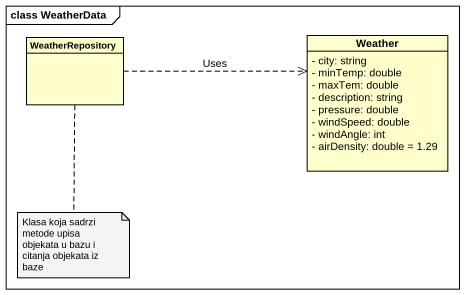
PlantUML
@startuml
mainframe class WeatherData
hide circle
hide empty members
skinparam classAttributeIconSize 0
class WeatherRepository
class Weather {
  - city: string
  - minTemp: double
  - maxTem: double
  - description: string
  - pressure: double
  - windSpeed: double
  - windAngle: int
  - airDensity: double = 1.29
}
WeatherRepository .right.> Weather : Uses
note bottom of WeatherRepository : Klasa koja sadrzi metode upisa objekata u bazu i citanja objekata iz baze
@enduml
